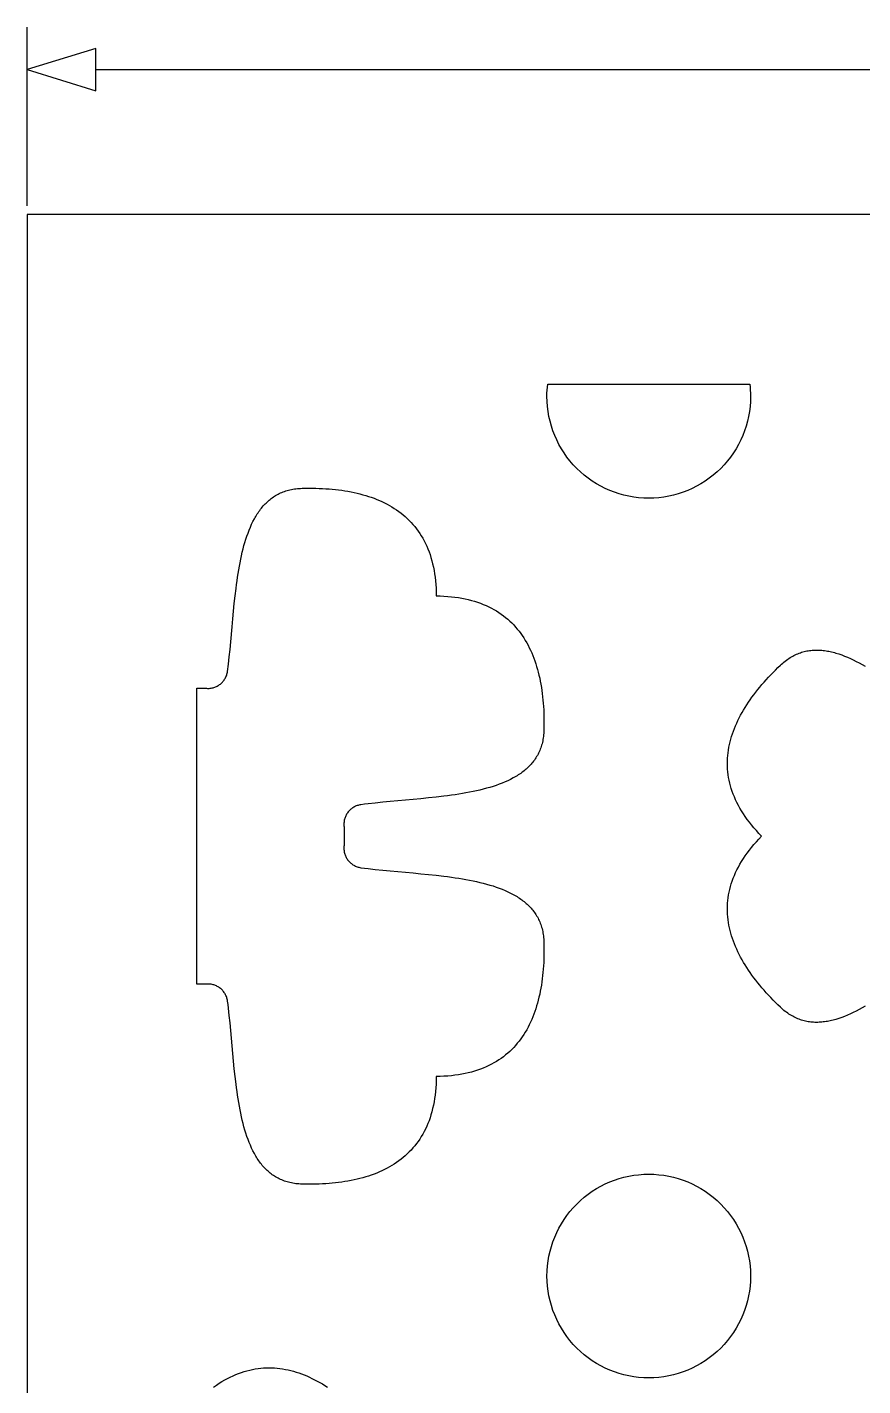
# Model space of a CAD drawing. Extents: x -1268 to 1319, y -900 to 956.
# Drawn here: x 320.9 to 567.2, y 404.9 to 805.1 of the extents above; entities that cross this region are included whole.
import ezdxf

# ---------------------------------------------------------------- set-up
doc = ezdxf.new("R2010")
doc.units = 0
doc.layers.add('DIMENSIONS', color=253, linetype='CONTINUOUS')
doc.layers.add('LAYER_1', color=7, linetype='CONTINUOUS')

msp = doc.modelspace()

# ---------------------------------------------------------------- linework, layer by layer
at = {"layer": 'DIMENSIONS'}
for points in [[(320.92, 752.5), (320.92, 805.14)], [(341.15, 798.89), (320.92, 792.64)], [(341.15, 786.39), (341.15, 798.89)], [(320.92, 792.64), (341.15, 786.39)], [(341.15, 792.64), (726.74, 792.64)]]:
    msp.add_lwpolyline(points, dxfattribs=at)
at = {"layer": 'LAYER_1'}
for points in [[(320.92, -150), (1220.92, -150), (1220.92, 750), (320.92, 750)], [(401.99, 669.3), (403, 669.32), (404.01, 669.33), (405.01, 669.32), (406, 669.31), (406.98, 669.28), (407.96, 669.23), (408.93, 669.18), (409.89, 669.11), (410.85, 669.03), (411.79, 668.93), (412.73, 668.82), (413.66, 668.7), (414.57, 668.56), (415.48, 668.4), (416.38, 668.24), (417.27, 668.05), (418.14, 667.86), (419.01, 667.64), (419.87, 667.41), (420.71, 667.17), (421.54, 666.91), (422.36, 666.63), (423.16, 666.34), (423.96, 666.03), (424.74, 665.7), (425.5, 665.36), (426.26, 665), (427, 664.62), (427.72, 664.22), (428.43, 663.81), (429.12, 663.38), (429.8, 662.93), (430.47, 662.46), (431.11, 661.97), (431.74, 661.46), (432.36, 660.94), (432.96, 660.39), (433.53, 659.83), (434.1, 659.24), (434.64, 658.64), (435.17, 658.01), (435.68, 657.37), (436.16, 656.7), (436.63, 656.02), (437.08, 655.31), (437.51, 654.58), (437.92, 653.83), (438.31, 653.06), (438.68, 652.26), (439.03, 651.45), (439.36, 650.61), (439.66, 649.75), (439.94, 648.87), (440.2, 647.96), (440.44, 647.03), (440.66, 646.08), (440.85, 645.1), (441.02, 644.1), (441.16, 643.08), (441.28, 642.03), (441.38, 640.95), (441.45, 639.86), (441.49, 638.74), (441.51, 637.59), (442.66, 637.57), (443.78, 637.52), (444.88, 637.45), (445.95, 637.36), (447, 637.24), (448.03, 637.09), (449.03, 636.92), (450, 636.73), (450.95, 636.52), (451.88, 636.28), (452.79, 636.02), (453.67, 635.74), (454.53, 635.43), (455.37, 635.1), (456.19, 634.76), (456.98, 634.39), (457.75, 634), (458.5, 633.59), (459.23, 633.16), (459.94, 632.71), (460.63, 632.24), (461.29, 631.75), (461.94, 631.24), (462.56, 630.72), (463.17, 630.17), (463.75, 629.61), (464.32, 629.03), (464.86, 628.43), (465.39, 627.82), (465.89, 627.19), (466.38, 626.54), (466.85, 625.88), (467.3, 625.2), (467.73, 624.5), (468.15, 623.8), (468.54, 623.07), (468.92, 622.33), (469.28, 621.58), (469.63, 620.81), (469.95, 620.03), (470.26, 619.24), (470.56, 618.43), (470.83, 617.61), (471.09, 616.78), (471.34, 615.94), (471.57, 615.09), (471.78, 614.22), (471.98, 613.34), (472.16, 612.45), (472.33, 611.56), (472.48, 610.65), (472.62, 609.73), (472.75, 608.8), (472.86, 607.87), (472.95, 606.92), (473.03, 605.97), (473.1, 605), (473.16, 604.03), (473.2, 603.06), (473.23, 602.07), (473.25, 601.08), (473.25, 600.08), (473.25, 599.08), (473.23, 598.07), (473.21, 597.59), (473.18, 597.11), (473.14, 596.65), (473.09, 596.19), (473.03, 595.74), (472.96, 595.3), (472.87, 594.87), (472.78, 594.44), (472.68, 594.02), (472.56, 593.61), (472.44, 593.21), (472.3, 592.81), (472.16, 592.42), (472.01, 592.04), (471.84, 591.67), (471.67, 591.3), (471.49, 590.94), (471.29, 590.58), (471.09, 590.24), (470.88, 589.9), (470.66, 589.56), (470.44, 589.23), (470.2, 588.91), (469.95, 588.6), (469.7, 588.29), (469.44, 587.99), (469.17, 587.7), (468.89, 587.41), (468.6, 587.12), (468.31, 586.85), (468.01, 586.57), (467.69, 586.31), (467.38, 586.05), (467.05, 585.79), (466.72, 585.55), (466.38, 585.3), (466.03, 585.06), (465.68, 584.83), (465.32, 584.6), (464.95, 584.38), (464.57, 584.17), (464.19, 583.95), (463.41, 583.54), (462.6, 583.15), (461.77, 582.78), (460.92, 582.43), (460.04, 582.09), (459.14, 581.77), (458.23, 581.47), (457.29, 581.18), (456.33, 580.91), (455.36, 580.65), (454.37, 580.41), (453.36, 580.17), (452.34, 579.95), (451.3, 579.75), (450.26, 579.55), (449.2, 579.36), (448.12, 579.19), (447.04, 579.02), (445.95, 578.86), (444.85, 578.71), (443.74, 578.57), (441.51, 578.3), (439.25, 578.06), (436.99, 577.83), (432.44, 577.41), (427.94, 577.01), (425.72, 576.79), (423.54, 576.57), (421.39, 576.33), (420.33, 576.2), (419.29, 576.06), (419, 576.02), (418.72, 575.96), (418.45, 575.89), (418.18, 575.8), (417.92, 575.71), (417.67, 575.6), (417.42, 575.48), (417.18, 575.35), (416.95, 575.2), (416.72, 575.05), (416.5, 574.89), (416.29, 574.72), (416.09, 574.54), (415.9, 574.35), (415.72, 574.15), (415.55, 573.94), (415.38, 573.73), (415.23, 573.51), (415.09, 573.28), (414.95, 573.04), (414.83, 572.8), (414.72, 572.55), (414.62, 572.3), (414.53, 572.04), (414.46, 571.78), (414.4, 571.51), (414.35, 571.24), (414.31, 570.96), (414.28, 570.68), (414.27, 570.4), (414.28, 570.11), (414.29, 569.83), (414.32, 569.58), (414.39, 567.73), (414.39, 565.87), (414.32, 564.02), (414.29, 563.77), (414.28, 563.48), (414.27, 563.2), (414.28, 562.91), (414.31, 562.63), (414.35, 562.36), (414.4, 562.09), (414.46, 561.82), (414.53, 561.55), (414.62, 561.3), (414.72, 561.04), (414.83, 560.8), (414.95, 560.55), (415.09, 560.32), (415.23, 560.09), (415.38, 559.87), (415.55, 559.65), (415.72, 559.45), (415.9, 559.25), (416.09, 559.06), (416.29, 558.88), (416.5, 558.71), (416.72, 558.54), (416.95, 558.39), (417.18, 558.25), (417.42, 558.12), (417.67, 558), (417.92, 557.89), (418.18, 557.79), (418.45, 557.71), (418.72, 557.64), (419, 557.58), (419.29, 557.53), (421.39, 557.27), (423.54, 557.03), (425.72, 556.8), (427.94, 556.59), (432.44, 556.18), (434.71, 555.98), (436.99, 555.76), (439.25, 555.54), (441.51, 555.29), (443.74, 555.03), (444.85, 554.89), (445.95, 554.74), (447.04, 554.58), (448.12, 554.41), (449.2, 554.23), (450.26, 554.05), (451.3, 553.85), (452.34, 553.64), (453.36, 553.42), (454.37, 553.19), (455.36, 552.95), (456.33, 552.69), (457.29, 552.41), (458.23, 552.13), (459.14, 551.82), (460.04, 551.5), (460.92, 551.17), (461.77, 550.81), (462.6, 550.44), (463.41, 550.05), (464.19, 549.64), (464.57, 549.43), (464.95, 549.21), (465.32, 548.99), (465.68, 548.76), (466.03, 548.53), (466.38, 548.29), (466.72, 548.05), (467.05, 547.8), (467.38, 547.55), (467.69, 547.29), (468.01, 547.02), (468.31, 546.75), (468.6, 546.47), (468.89, 546.19), (469.17, 545.9), (469.44, 545.61), (469.7, 545.3), (469.95, 545), (470.2, 544.68), (470.44, 544.36), (470.66, 544.03), (470.88, 543.7), (471.09, 543.36), (471.29, 543.01), (471.49, 542.66), (471.67, 542.3), (471.84, 541.93), (472.01, 541.56), (472.16, 541.17), (472.3, 540.79), (472.44, 540.39), (472.56, 539.99), (472.68, 539.57), (472.78, 539.16), (472.87, 538.73), (472.96, 538.3), (473.03, 537.85), (473.09, 537.41), (473.14, 536.95), (473.18, 536.48), (473.21, 536.01), (473.23, 535.53), (473.25, 534.52), (473.25, 533.51), (473.25, 532.52), (473.23, 531.52), (473.2, 530.54), (473.16, 529.56), (473.1, 528.59), (473.03, 527.63), (472.95, 526.68), (472.86, 525.73), (472.75, 524.79), (472.62, 523.87), (472.48, 522.95), (472.33, 522.04), (472.16, 521.14), (471.98, 520.25), (471.78, 519.38), (471.57, 518.51), (471.34, 517.66), (471.09, 516.81), (470.83, 515.98), (470.56, 515.16), (470.26, 514.36), (469.95, 513.56), (469.63, 512.78), (469.28, 512.02), (468.92, 511.26), (468.54, 510.53), (468.15, 509.8), (467.73, 509.09), (467.3, 508.4), (466.85, 507.72), (466.38, 507.06), (465.89, 506.41), (465.39, 505.78), (464.86, 505.16), (464.32, 504.57), (463.75, 503.99), (463.17, 503.42), (462.56, 502.88), (461.94, 502.35), (461.29, 501.85), (460.63, 501.36), (459.94, 500.89), (459.23, 500.44), (458.5, 500.01), (457.75, 499.6), (456.98, 499.21), (456.19, 498.84), (455.37, 498.49), (454.53, 498.16), (453.67, 497.86), (452.79, 497.58), (451.88, 497.32), (450.95, 497.08), (450, 496.86), (449.03, 496.67), (448.03, 496.5), (447, 496.36), (445.95, 496.24), (444.88, 496.14), (443.78, 496.07), (442.66, 496.03), (441.51, 496.01), (441.49, 494.86), (441.45, 493.74), (441.38, 492.64), (441.28, 491.57), (441.16, 490.52), (441.02, 489.5), (440.85, 488.5), (440.66, 487.52), (440.44, 486.57), (440.2, 485.64), (439.94, 484.73), (439.66, 483.85), (439.36, 482.99), (439.03, 482.15), (438.68, 481.33), (438.31, 480.54), (437.92, 479.77), (437.51, 479.02), (437.08, 478.29), (436.63, 477.58), (436.16, 476.89), (435.68, 476.23), (435.17, 475.58), (434.64, 474.96), (434.1, 474.35), (433.53, 473.77), (432.96, 473.2), (432.36, 472.66), (431.74, 472.13), (431.11, 471.63), (430.47, 471.14), (429.8, 470.67), (429.12, 470.22), (428.43, 469.79), (427.72, 469.37), (427, 468.98), (426.26, 468.6), (425.5, 468.24), (424.74, 467.89), (423.96, 467.57), (423.16, 467.26), (422.36, 466.96), (421.54, 466.69), (420.71, 466.43), (419.87, 466.18), (419.01, 465.95), (418.14, 465.74), (417.27, 465.54), (416.38, 465.36), (415.48, 465.19), (414.57, 465.04), (413.66, 464.9), (412.73, 464.78), (411.79, 464.67), (410.85, 464.57), (409.89, 464.49), (408.93, 464.42), (407.96, 464.36), (406.98, 464.32), (406, 464.29), (405.01, 464.27), (404.01, 464.27), (403, 464.27), (401.99, 464.29), (401.51, 464.31), (401.04, 464.34), (400.57, 464.38), (400.12, 464.43), (399.67, 464.49), (399.23, 464.57), (398.79, 464.65), (398.37, 464.74), (397.95, 464.85), (397.54, 464.96), (397.13, 465.08), (396.74, 465.22), (396.35, 465.36), (395.97, 465.52), (395.59, 465.68), (395.22, 465.85), (394.86, 466.03), (394.51, 466.23), (394.16, 466.43), (393.82, 466.64), (393.49, 466.86), (393.16, 467.08), (392.84, 467.32), (392.53, 467.57), (392.22, 467.82), (391.92, 468.08), (391.62, 468.35), (391.33, 468.63), (391.05, 468.92), (390.77, 469.21), (390.5, 469.52), (390.23, 469.83), (389.97, 470.14), (389.72, 470.47), (389.47, 470.8), (389.23, 471.14), (388.99, 471.49), (388.76, 471.84), (388.53, 472.21), (388.31, 472.57), (388.09, 472.95), (387.88, 473.33), (387.47, 474.11), (387.08, 474.92), (386.71, 475.75), (386.35, 476.6), (386.02, 477.48), (385.7, 478.38), (385.4, 479.3), (385.11, 480.23), (384.83, 481.19), (384.58, 482.16), (384.33, 483.15), (384.1, 484.16), (383.88, 485.18), (383.67, 486.22), (383.47, 487.27), (383.29, 488.33), (383.11, 489.4), (382.94, 490.48), (382.79, 491.57), (382.64, 492.67), (382.49, 493.78), (382.23, 496.01), (381.98, 498.27), (381.76, 500.54), (381.34, 505.08), (380.93, 509.58), (380.72, 511.8), (380.49, 513.98), (380.25, 516.13), (380.12, 517.19), (379.99, 518.23), (379.94, 518.52), (379.88, 518.8), (379.81, 519.07), (379.73, 519.34), (379.63, 519.6), (379.52, 519.85), (379.4, 520.1), (379.27, 520.34), (379.13, 520.57), (378.98, 520.8), (378.82, 521.02), (378.64, 521.23), (378.46, 521.43), (378.27, 521.62), (378.07, 521.8), (377.87, 521.98), (377.65, 522.14), (377.43, 522.29), (377.2, 522.44), (376.97, 522.57), (376.73, 522.69), (376.48, 522.8), (376.23, 522.9), (375.97, 522.99), (375.7, 523.06), (375.43, 523.13), (375.16, 523.18), (374.89, 523.21), (374.61, 523.24), (374.33, 523.25), (374.04, 523.24), (373.75, 523.23), (370.92, 523.23), (370.92, 546.08), (370.92, 587.52), (370.92, 610.37), (373.75, 610.37), (374.04, 610.35), (374.33, 610.35), (374.61, 610.36), (374.89, 610.38), (375.16, 610.42), (375.43, 610.47), (375.7, 610.53), (375.97, 610.61), (376.23, 610.7), (376.48, 610.8), (376.73, 610.91), (376.97, 611.03), (377.2, 611.16), (377.43, 611.3), (377.65, 611.46), (377.87, 611.62), (378.07, 611.79), (378.27, 611.98), (378.46, 612.17), (378.64, 612.37), (378.82, 612.58), (378.98, 612.8), (379.13, 613.02), (379.27, 613.26), (379.4, 613.5), (379.52, 613.74), (379.63, 614), (379.73, 614.26), (379.81, 614.53), (379.88, 614.8), (379.94, 615.08), (379.99, 615.36), (380.25, 617.46), (380.49, 619.61), (380.72, 621.8), (380.93, 624.02), (381.34, 628.52), (381.54, 630.79), (381.76, 633.06), (381.98, 635.33), (382.23, 637.58), (382.49, 639.82), (382.64, 640.92), (382.79, 642.02), (382.94, 643.12), (383.11, 644.2), (383.29, 645.27), (383.47, 646.33), (383.67, 647.38), (383.88, 648.41), (384.1, 649.44), (384.33, 650.44), (384.58, 651.43), (384.83, 652.41), (385.11, 653.36), (385.4, 654.3), (385.7, 655.22), (386.02, 656.12), (386.35, 656.99), (386.71, 657.85), (387.08, 658.68), (387.47, 659.48), (387.88, 660.27), (388.09, 660.65), (388.31, 661.02), (388.53, 661.39), (388.76, 661.75), (388.99, 662.11), (389.23, 662.45), (389.47, 662.79), (389.72, 663.13), (389.97, 663.45), (390.23, 663.77), (390.5, 664.08), (390.77, 664.38), (391.05, 664.68), (391.33, 664.96), (391.62, 665.24), (391.92, 665.51), (392.22, 665.78), (392.53, 666.03), (392.84, 666.27), (393.16, 666.51), (393.49, 666.74), (393.82, 666.96), (394.16, 667.17), (394.51, 667.37), (394.86, 667.56), (395.22, 667.74), (395.59, 667.92), (395.97, 668.08), (396.35, 668.23), (396.74, 668.38), (397.13, 668.51), (397.54, 668.64), (397.95, 668.75), (398.37, 668.85), (398.79, 668.95), (399.23, 669.03), (399.67, 669.1), (400.12, 669.16), (400.57, 669.22), (401.04, 669.26), (401.51, 669.28)]]:
    msp.add_lwpolyline(points, close=True, dxfattribs=at)
for points in [[(534.12, 696.36, -0.414214), (504.12, 666.36, -0.414214), (474.12, 696.36, -0.030388), (474.35, 700), (533.89, 700, -0.030388)], [(504.12, 467.23, -0.414214), (534.12, 437.23, -0.414214), (504.12, 407.23, -0.414214), (474.12, 437.23, -0.414214)]]:
    msp.add_lwpolyline(points, format="xyb", close=True, dxfattribs=at)
for points in [[(567.88, 516.75), (567.01, 516.24), (566.14, 515.76), (565.27, 515.3), (564.41, 514.86), (563.55, 514.46), (562.69, 514.07), (561.84, 513.72), (560.99, 513.39), (560.14, 513.1), (559.3, 512.84), (558.88, 512.72), (558.46, 512.6), (558.04, 512.5), (557.63, 512.41), (557.21, 512.32), (556.8, 512.24), (556.39, 512.18), (555.97, 512.12), (555.56, 512.07), (555.16, 512.02), (554.75, 511.99), (554.34, 511.97), (553.94, 511.96), (553.54, 511.96), (553.13, 511.96), (552.73, 511.98), (552.33, 512.01), (551.94, 512.05), (551.54, 512.1), (551.15, 512.16), (550.76, 512.23), (550.36, 512.31), (549.98, 512.4), (549.59, 512.5), (549.2, 512.62), (548.82, 512.74), (548.44, 512.88), (548.05, 513.03), (547.68, 513.19), (547.3, 513.36), (546.92, 513.55), (546.55, 513.75), (546.18, 513.96), (545.81, 514.18), (545.44, 514.41), (545.08, 514.66), (544.71, 514.92), (544.35, 515.2), (543.99, 515.49), (543.64, 515.79), (543.28, 516.1), (542.93, 516.43), (542.2, 517.13), (541.49, 517.83), (540.78, 518.54), (540.09, 519.26), (539.42, 519.97), (538.76, 520.7), (538.11, 521.42), (537.48, 522.15), (536.86, 522.88), (536.26, 523.62), (535.68, 524.36), (535.11, 525.1), (534.56, 525.85), (534.03, 526.6), (533.51, 527.35), (533.01, 528.11), (532.53, 528.87), (532.07, 529.63), (531.63, 530.4), (531.2, 531.17), (530.8, 531.94), (530.42, 532.72), (530.05, 533.49), (529.71, 534.27), (529.39, 535.06), (529.09, 535.84), (528.82, 536.63), (528.56, 537.42), (528.33, 538.21), (528.12, 539.01), (527.93, 539.8), (527.77, 540.6), (527.64, 541.4), (527.52, 542.2), (527.44, 543.01), (527.37, 543.81), (527.34, 544.62), (527.33, 545.43), (527.34, 546.24), (527.38, 547.05), (527.45, 547.87), (527.55, 548.68), (527.68, 549.5), (527.83, 550.32), (528.01, 551.14), (528.22, 551.95), (528.46, 552.78), (528.73, 553.6), (529.03, 554.42), (529.36, 555.24), (529.73, 556.07), (530.12, 556.89), (530.54, 557.71), (531, 558.54), (531.49, 559.36), (532.01, 560.19), (532.57, 561.02), (533.16, 561.84), (533.78, 562.67), (534.43, 563.49), (535.12, 564.32), (535.85, 565.15), (536.61, 565.97), (537.41, 566.8), (536.61, 567.62), (535.85, 568.45), (535.12, 569.28), (534.43, 570.1), (533.78, 570.93), (533.16, 571.75), (532.57, 572.58), (532.01, 573.41), (531.49, 574.23), (531, 575.06), (530.54, 575.88), (530.12, 576.71), (529.73, 577.53), (529.36, 578.35), (529.03, 579.18), (528.73, 580), (528.46, 580.82), (528.22, 581.64), (528.01, 582.46), (527.83, 583.28), (527.68, 584.1), (527.55, 584.91), (527.45, 585.73), (527.38, 586.54), (527.34, 587.35), (527.33, 588.16), (527.34, 588.97), (527.37, 589.78), (527.44, 590.59), (527.52, 591.39), (527.64, 592.19), (527.77, 593), (527.93, 593.79), (528.12, 594.59), (528.33, 595.38), (528.56, 596.18), (528.82, 596.97), (529.09, 597.75), (529.39, 598.54), (529.71, 599.32), (530.05, 600.1), (530.42, 600.88), (530.8, 601.65), (531.2, 602.43), (531.63, 603.2), (532.07, 603.96), (532.53, 604.73), (533.01, 605.49), (533.51, 606.24), (534.03, 607), (534.56, 607.75), (535.11, 608.49), (535.68, 609.24), (536.26, 609.98), (536.86, 610.71), (537.48, 611.45), (538.11, 612.18), (538.76, 612.9), (539.42, 613.62), (540.09, 614.34), (540.78, 615.05), (541.49, 615.76), (542.2, 616.47), (542.93, 617.17), (543.28, 617.5), (543.64, 617.81), (543.99, 618.11), (544.35, 618.4), (544.71, 618.67), (545.08, 618.93), (545.44, 619.18), (545.81, 619.42), (546.18, 619.64), (546.55, 619.85), (546.92, 620.05), (547.3, 620.23), (547.68, 620.41), (548.05, 620.57), (548.44, 620.72), (548.82, 620.85), (549.2, 620.98), (549.59, 621.09), (549.98, 621.2), (550.36, 621.29), (550.76, 621.37), (551.15, 621.44), (551.54, 621.5), (551.94, 621.55), (552.33, 621.59), (552.73, 621.61), (553.13, 621.63), (553.54, 621.64), (553.94, 621.64), (554.34, 621.63), (554.75, 621.6), (555.16, 621.57), (555.56, 621.53), (555.97, 621.48), (556.39, 621.42), (556.8, 621.35), (557.21, 621.28), (557.63, 621.19), (558.04, 621.09), (558.46, 620.99), (558.88, 620.88), (559.3, 620.76), (560.14, 620.5), (560.99, 620.2), (561.84, 619.88), (562.69, 619.52), (563.55, 619.14), (564.41, 618.73), (565.27, 618.3), (566.14, 617.84), (567.01, 617.35), (567.88, 616.85)], [(375.86, 404.49), (376.68, 405.07), (377.5, 405.62), (378.33, 406.13), (379.15, 406.61), (379.97, 407.06), (380.79, 407.48), (381.61, 407.86), (382.43, 408.22), (383.25, 408.54), (384.07, 408.84), (384.89, 409.1), (385.71, 409.34), (386.52, 409.54), (387.34, 409.72), (388.15, 409.87), (388.97, 409.99), (389.78, 410.08), (390.59, 410.15), (391.4, 410.18), (392.2, 410.2), (393.01, 410.18), (393.81, 410.14), (394.62, 410.08), (395.42, 409.99), (396.22, 409.87), (397.02, 409.73), (397.81, 409.57), (398.6, 409.38), (399.4, 409.17), (400.18, 408.94), (400.97, 408.68), (401.76, 408.4), (402.54, 408.1), (403.32, 407.78), (404.09, 407.44), (404.87, 407.07), (405.64, 406.69), (406.41, 406.29), (407.17, 405.86), (407.94, 405.42), (408.7, 404.96), (409.46, 404.48)]]:
    msp.add_lwpolyline(points, dxfattribs=at)

doc.saveas('drawing.dxf')
